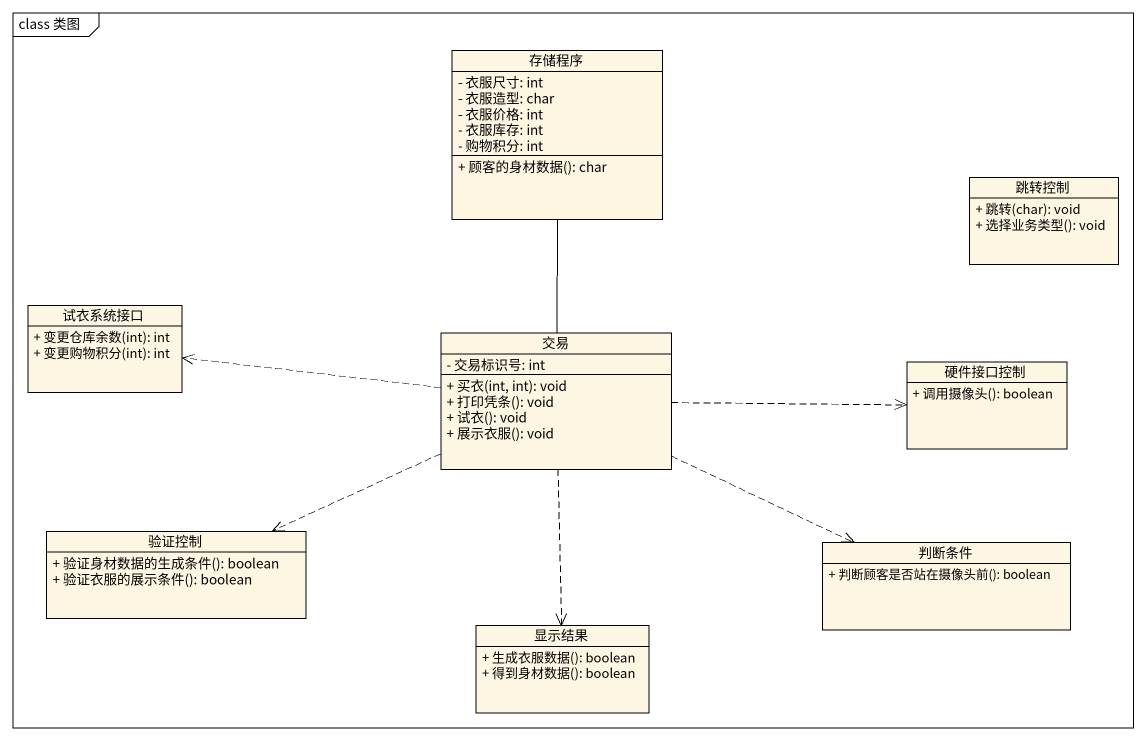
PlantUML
@startuml
mainframe class 类图
hide circle
hide empty members
skinparam classAttributeIconSize 0
class 存储程序 {
  - 衣服尺寸: int
  - 衣服造型: char
  - 衣服价格: int
  - 衣服库存: int
  - 购物积分: int
  + 顾客的身材数据(): char
}
class 跳转控制 {
  + 跳转(char): void
  + 选择业务类型(): void
}
class 试衣系统接口 {
  + 变更仓库余数(int): int
  + 变更购物积分(int): int
}
class 交易 {
  - 交易标识号: int
  + 买衣(int, int): void
  + 打印凭条(): void
  + 试衣(): void
  + 展示衣服(): void
}
class 硬件接口控制 {
  + 调用摄像头(): boolean
}
class 验证控制 {
  + 验证身材数据的生成条件(): boolean
  + 验证衣服的展示条件(): boolean
}
class 判断条件 {
  + 判断顾客是否站在摄像头前(): boolean
}
class 显示结果 {
  + 生成衣服数据(): boolean
  + 得到身材数据(): boolean
}
存储程序 -- 交易
交易 .left.> 试衣系统接口
交易 .right.> 硬件接口控制
交易 .left.> 验证控制
交易 .right.> 判断条件
交易 ..> 显示结果
@enduml
